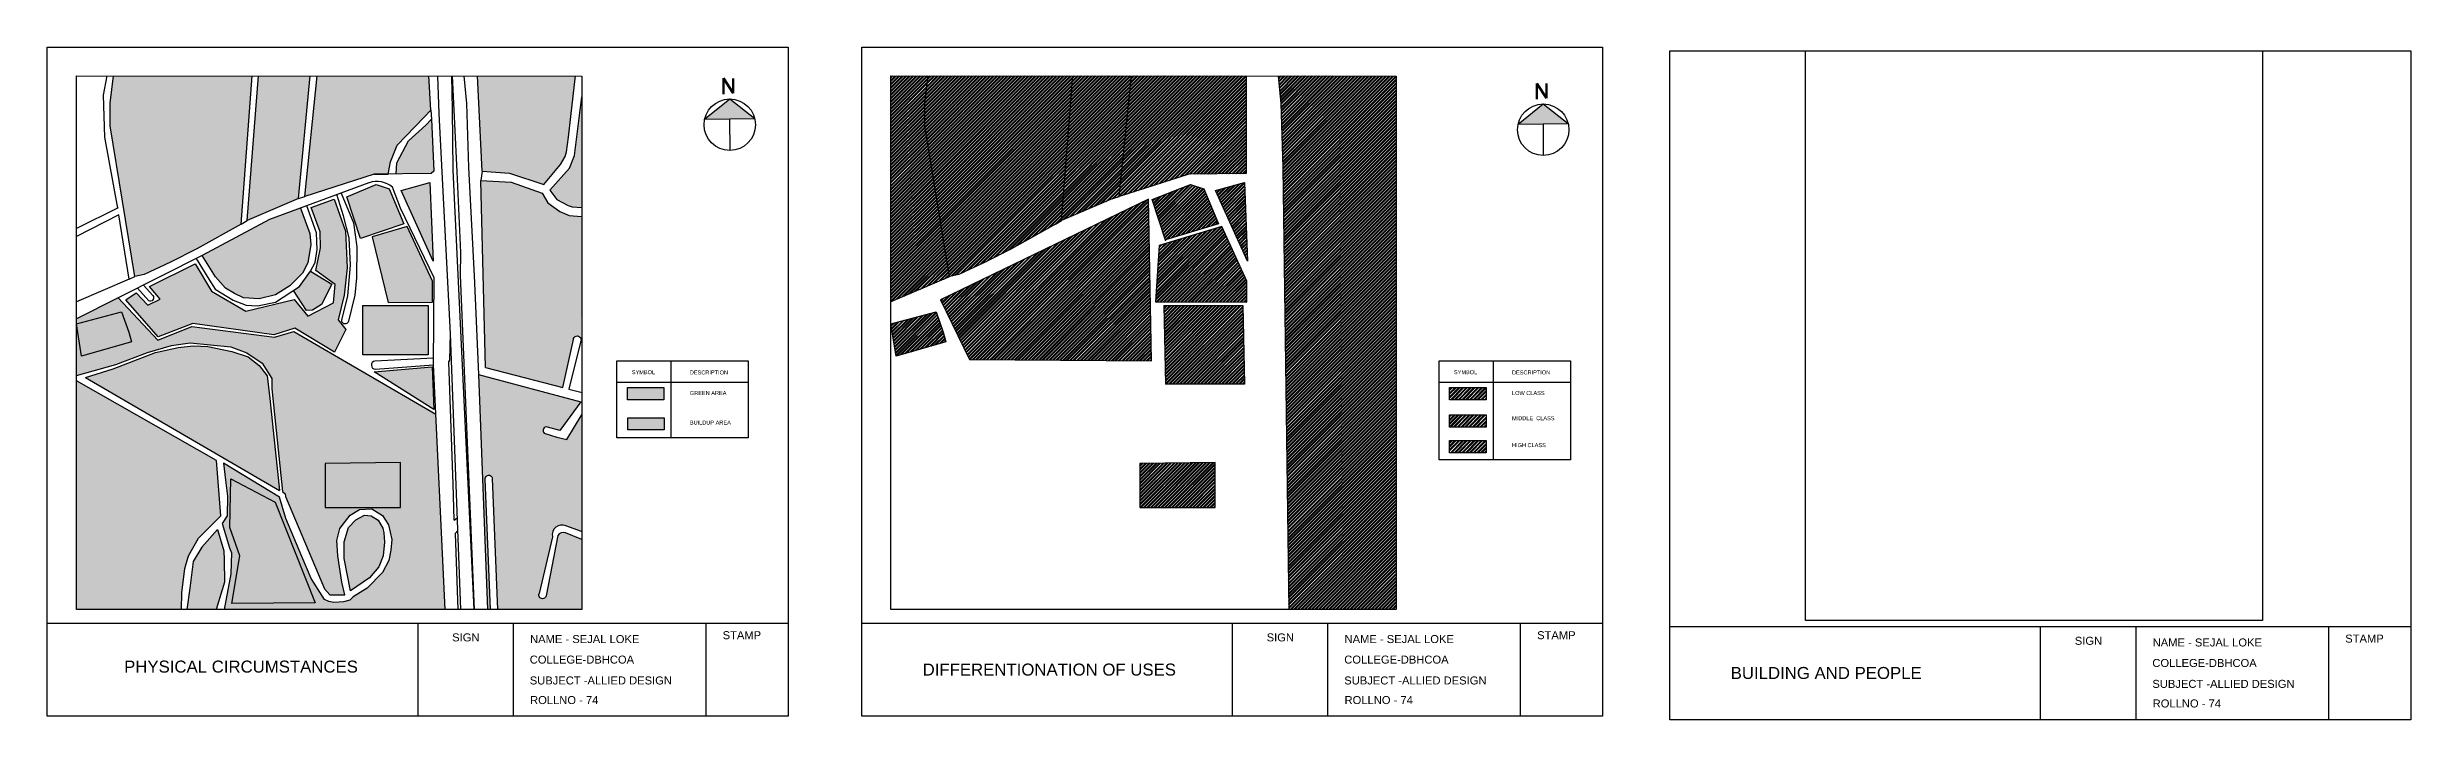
# Model space of a CAD drawing. Header units: millimetres. Extents: x -75360 to 914439, y -5036 to 71141.
# Drawn here: x 796272 to 914439, y -5036 to 28566 of the extents above; entities that cross this region are included whole.
import ezdxf

# ---------------------------------------------------------------- set-up
doc = ezdxf.new("R2010")
doc.units = ezdxf.units.MM
doc.styles.get("Standard").update_dxf_attribs({"font": 'arial.ttf'})
picture_1 = doc.add_image_def('image2.png', size_in_pixel=(893, 717))
pattern_1 = [(45, (29500.3, -536.84), (-94.29269, 94.29269), []), (45, (29563.16, -536.84), (-94.29269, 94.29269), [])]
pattern_2 = [(45, (28580.07, -536.84), (-87.557497, 87.557497), []), (45, (28638.44, -536.84), (-87.557497, 87.557497), [])]

msp = doc.modelspace()

# ---------------------------------------------------------------- hatches: boundary and pattern name
at = {"true_color": 0x939598}
h = msp.add_hatch(color=252, dxfattribs=at)
h.dxf.hatch_style = 1
h.paths.add_polyline_path([(804488, 16384), (803672, 17748), (801382, 16609), (801915, 15985), (801299, 15677), (800724, 16293), (800200, 15952), (801816, 14096), (803550, 14762), (807605, 14196), (808645, 14537), (810627, 13331), (811193, 14470), (810819, 14945), (811118, 16178), (811268, 17537), (811189, 19381), (810613, 20977), (809470, 20565), (809911, 19342), (809928, 18552), (809695, 17409), (810668, 16717), (810577, 15802), (809303, 15136), (808612, 15968), (806203, 15378)])
h.paths.add_polyline_path([(809298, 17795), (809444, 18703), (809396, 19269), (808930, 20535), (807375, 19963), (804011, 18161), (804677, 17094), (805179, 16536), (805639, 16265), (806090, 16052), (806860, 15994), (807680, 16197), (808402, 16643), (809041, 17282)], flags=17)
h.paths.add_polyline_path([(799989, 15344), (797729, 14747), (797987, 13135), (800479, 13848), (800342, 14329)])
h.paths.add_polyline_path([(813941, 7823), (810174, 7760), (810174, 5573), (813941, 5573)])
h.paths.add_polyline_path([(807672, 5838), (805452, 6993), (805406, 4572), (805893, 3153), (805498, 775), (809668, 801)])
h.paths.add_polyline_path([(815319, 15655), (812039, 15655), (812039, 13194), (815319, 13194)])
h.paths.add_polyline_path([(815517, 12602), (812609, 12340), (815600, 10466)])
h.paths.add_polyline_path([(813373, 21497), (812711, 21714), (811254, 21095), (811933, 19012), (814101, 19740)])
h.paths.add_polyline_path([(815403, 21811), (813960, 21416), (815561, 17883)])
h.paths.add_polyline_path([(815097, 25060), (815448, 25425), (815343, 27133), (809764, 27135), (809146, 21103), (812620, 22219), (813315, 22227), (813433, 22848), (813761, 23667)])
h.paths.add_polyline_path([(815486, 24977), (815206, 24680), (814325, 23893), (813755, 22785), (813715, 22232), (815469, 22253), (815592, 22371)])
h.paths.add_polyline_path([(822325, 24075), (822446, 25105), (822683, 27131), (817777, 27132), (818024, 22379), (819383, 22281), (821095, 21714), (821935, 22710), (822171, 23106), (822240, 23348)])
h.paths.add_polyline_path([(822366, 20168), (821895, 20361), (821303, 20795), (821011, 21280), (819465, 21829), (817952, 21904), (818190, 12559), (822052, 11557), (822578, 13956, -0.9826375), (822963, 13949), (822977, 20104)])
h.paths.add_polyline_path([(822994, 10186), (822246, 8960), (821753, 9086), (821120, 9278, -0.8044707), (821287, 9590), (821892, 9419), (822948, 10848), (817829, 12209), (818281, 475), (818431, 475), (818173, 6978, -1.0474997), (818523, 7013), (818779, 475), (822994, 475), (822994, 3972), (822185, 4303, 0.3756215), (821798, 4171), (821212, 1154, -1.147601), (820873, 1270), (821524, 4101, -0.6067089), (822200, 4646), (822994, 4365)])
h.paths.add_polyline_path([(809418, 27135), (806831, 27136), (806259, 19916), (808832, 21002)])
h.paths.add_polyline_path([(829913, -1238), (832038, -1238), (832038, -413), (829913, -413)], flags=9)
h.paths.add_polyline_path([(828334, 11076), (830266, 11076), (830266, 11489), (828334, 11489)], flags=9)
h.paths.add_polyline_path([(828327, 12104), (830336, 12104), (830336, 12516), (828327, 12516)], flags=9)
h.paths.add_polyline_path([(825434, 12119), (826699, 12119), (826699, 12531), (825434, 12531)], flags=9)
h.paths.add_polyline_path([(816391, -1349), (817957, -1349), (817957, -524), (816391, -524)], flags=9)
h.paths.add_polyline_path([(801545, -3020), (807760, -3020), (807760, -1784), (801545, -1784)], flags=9)
h.paths.add_polyline_path([(820267, -4480), (823883, -4480), (823883, -3655), (820267, -3655)], flags=9)
h.paths.add_polyline_path([(820270, -3500), (827581, -3500), (827581, -2676), (820270, -2676)], flags=9)
h.paths.add_polyline_path([(820267, -2458), (825685, -2458), (825685, -1634), (820267, -1634)], flags=9)
h.paths.add_polyline_path([(820268, -1431), (825934, -1431), (825934, -607), (820268, -607)], flags=9)
h = msp.add_hatch(color=252, dxfattribs=at)
h.dxf.hatch_style = 1
h.paths.add_polyline_path([(806523, 27136), (799590, 27138), (799417, 25768), (799417, 25480), (799419, 24641), (800654, 17105), (801120, 17215), (802441, 17823), (803756, 18491), (805966, 19725)])
h = msp.add_hatch(color=252, dxfattribs=at)
h.dxf.hatch_style = 1
h.paths.add_polyline_path([(822994, 26098), (822634, 23159), (822379, 22523), (821403, 21434), (821752, 20960), (822315, 20652), (822516, 20591), (822994, 20562)])
at = {"true_color": 0x642165}
h = msp.add_hatch(dxfattribs=at)
h.set_pattern_fill('ANSI32', color=219, scale=13)
h.set_pattern_definition(pattern_2)
h.paths.add_polyline_path([(851336, 20977), (840923, 15952), (842380, 12963), (851483, 12894)])
h.paths.add_polyline_path([(840143, 24641), (840141, 25480), (840140, 25768), (840313, 27138), (838452, 27138), (838452, 15846), (841093, 16976), (841377, 17105)])
at = {"true_color": 0xa953a0}
h = msp.add_hatch(dxfattribs=at)
h.set_pattern_fill('ANSI32', color=215, scale=13)
h.set_pattern_definition(pattern_2)
h.paths.add_polyline_path([(856042, 15655), (852095, 15655), (852186, 11732), (856133, 11732)])
h.paths.add_polyline_path([(854992, 19615), (851872, 18663), (851676, 15838), (856254, 15824), (856249, 16871)])
h.paths.add_polyline_path([(854096, 21497), (853435, 21714), (851522, 20959), (852176, 18951), (854825, 19740)])
h.paths.add_polyline_path([(856211, 27133), (850487, 27135), (849869, 21103), (853343, 22219), (856209, 22253)])
h.paths.add_polyline_path([(847554, 27136), (840313, 27138), (840140, 25768), (840141, 25480), (840143, 24641), (841377, 17105), (841844, 17215), (843164, 17823), (844479, 18491), (846689, 19725), (846982, 19916)])
h.paths.add_polyline_path([(840712, 15344), (838452, 14747), (838711, 13135), (841203, 13848), (841065, 14329)])
h.paths.add_polyline_path([(854664, 7823), (850897, 7760), (850897, 5573), (854664, 5573)])
h.paths.add_polyline_path([(850487, 27135), (847554, 27136), (846982, 19916), (849555, 21002), (849869, 21103)])
at = {"true_color": 0xd19cc7}
h = msp.add_hatch(dxfattribs=at)
h.set_pattern_fill('ANSI32', color=9, scale=13)
h.set_pattern_definition(pattern_2)
h.paths.add_polyline_path([(863717, 27131), (857818, 27132), (857951, 25762), (858055, 22551), (858340, 475), (863717, 475)])
h.paths.add_polyline_path([(856127, 21811), (854683, 21416), (856284, 17883)])
at = {"true_color": 0x000000}
h = msp.add_hatch(color=18, dxfattribs=at)
h.dxf.hatch_style = 1
h.paths.add_polyline_path([(830394, 25983), (829138, 24967), (831641, 25009)])
h = msp.add_hatch(color=18, dxfattribs=at)
h.dxf.hatch_style = 1
h.paths.add_polyline_path([(871065, 25733), (869809, 24717), (872312, 24758)])
at = {"true_color": 0x139b48}
h = msp.add_hatch(color=114, dxfattribs=at)
h.dxf.hatch_style = 1
h.paths.add_polyline_path([(815704, 10228), (808600, 14362), (807630, 14073), (803492, 14619), (801794, 13926), (799823, 16054), (797729, 15001), (797729, 14747), (799989, 15344), (800342, 14329), (800479, 13848), (797987, 13135), (797729, 14747), (797729, 12168), (799701, 12709), (801290, 13306), (802489, 13662), (803415, 13803), (805448, 13591), (806258, 13296), (807013, 12787), (807496, 12014), (807496, 11498), (808036, 6368), (808173, 6246), (808181, 6124), (810133, 1508), (810407, 1204), (811147, 1211), (811000, 1843), (810794, 3149), (810748, 3920), (810901, 4524), (811423, 5182), (811878, 5463), (812492, 5496), (813028, 5167), (813339, 4703), (813501, 3971), (813448, 3440), (813352, 2928), (813041, 2314), (812263, 1532), (811562, 1100), (811393, 937), (811081, 860), (810596, 826), (810356, 874), (810130, 975), (809467, 2017), (809005, 3113), (808204, 5018), (807876, 6079), (805086, 7777), (805187, 6942), (805283, 6143), (805273, 5157), (805010, 4774), (805380, 3550), (805478, 3300), (805449, 2249), (805119, 475), (816170, 475)])
h.paths.add_polyline_path([(813941, 7823), (813941, 5573), (810174, 5573), (810174, 7760)], flags=16)
h.paths.add_polyline_path([(807672, 5838), (809668, 801), (805498, 775), (805893, 3153), (805406, 4572), (805452, 6993)], flags=16)
h.paths.add_polyline_path([(807562, 9423), (807400, 11009), (807270, 12146), (806872, 12658), (806319, 13096), (805498, 13357), (804294, 13608), (803572, 13648), (802810, 13570), (801679, 13306), (800812, 12973), (799566, 12494), (798182, 12070), (807886, 6422)], flags=17)
h.paths.add_polyline_path([(804728, 7917), (797729, 11905), (797729, 475), (802990, 475), (802999, 1297), (803154, 2520), (803332, 3147), (803828, 4038), (804573, 4769), (804956, 5145)], flags=17)
h.paths.add_polyline_path([(813132, 3835), (813103, 4297), (813055, 4533), (812818, 4929), (812464, 5157), (812134, 5189), (811697, 4955), (811335, 4567), (811112, 3849), (811122, 3028), (811426, 1401), (812382, 2054), (812842, 2602), (813072, 3148)], flags=17)
h.paths.add_polyline_path([(805115, 2946), (805107, 3403), (804782, 4464), (804007, 3589), (803565, 2876), (803394, 1544), (803258, 475), (804710, 475), (805134, 1832)], flags=17)
h.paths.add_polyline_path([(814269, 19615), (812519, 19087), (813313, 15813), (815531, 15824), (815526, 16871)])
h.paths.add_polyline_path([(810498, 16732), (809439, 17382), (808875, 16605), (808586, 16417), (809235, 15421), (809526, 15429), (809980, 15712)])
h = msp.add_hatch(color=114, dxfattribs=at)
h.dxf.hatch_style = 1
h.paths.add_polyline_path([(827100, 11561), (825281, 11561), (825281, 10955), (827100, 10955)])
at = {"true_color": 0xddb3d4}
h = msp.add_hatch(dxfattribs=at)
h.set_pattern_fill('ANSI32', color=254, scale=14)
h.set_pattern_definition(pattern_1)
h.paths.add_polyline_path([(868206, 11561), (866387, 11561), (866387, 10955), (868206, 10955)])
at = {"true_color": 0x939598}
h = msp.add_hatch(color=252, dxfattribs=at)
h.dxf.hatch_style = 1
h.paths.add_polyline_path([(827111, 10051), (825292, 10051), (825292, 9445), (827111, 9445)])
at = {"true_color": 0xa953a0}
h = msp.add_hatch(dxfattribs=at)
h.set_pattern_fill('ANSI32', color=215, scale=14)
h.set_pattern_definition(pattern_1)
h.paths.add_polyline_path([(868206, 10191), (866387, 10191), (866387, 9585), (868206, 9585)])
at = {"true_color": 0x642165}
h = msp.add_hatch(dxfattribs=at)
h.set_pattern_fill('ANSI32', color=219, scale=14)
h.set_pattern_definition(pattern_1)
h.paths.add_polyline_path([(868206, 8914), (866387, 8914), (866387, 8308), (868206, 8308)])

# ---------------------------------------------------------------- linework, layer by layer
for p, q in [((797729, 27138), (822994, 27131)), ((797729, 475), (797729, 27138)), ((822994, 27131), (822994, 475)), ((838452, 27138), (863717, 27131)), ((838452, 475), (838452, 27138)), ((856211, 27133), (856209, 22253)), ((863717, 27131), (863717, 475)), ((815448, 25425), (815486, 24977)), ((814325, 23893), (815206, 24680)), ((821935, 22710), (822171, 23106)), ((811254, 21095), (812711, 21714)), ((812711, 21714), (813373, 21497)), ((813373, 21497), (814101, 19740)), ((818024, 22379), (817952, 21904)), ((851522, 20959), (853435, 21714)), ((853435, 21714), (854096, 21497)), ((854096, 21497), (854825, 19740)), ((799811, 20539), (797729, 19517)), ((799856, 20194), (797729, 19104)), ((808832, 21002), (809146, 21103)), ((809470, 20565), (810613, 20977)), ((809911, 19342), (809470, 20565)), ((810613, 20977), (811189, 19381)), ((811933, 19012), (811254, 21095)), ((851336, 20977), (840923, 15952)), ((849555, 21002), (849869, 21103)), ((851483, 12894), (851336, 20977)), ((852200, 18877), (851522, 20959)), ((805966, 19725), (806259, 19916)), ((809928, 18552), (809911, 19342)), ((811189, 19381), (811268, 17537)), ((814101, 19740), (811933, 19012)), ((846689, 19725), (846982, 19916)), ((854825, 19740), (852176, 18951)), ((801382, 16609), (803672, 17748)), ((803672, 17748), (804488, 16384)), ((809695, 17409), (809928, 18552)), ((800370, 16976), (797729, 15846)), ((800370, 16976), (800654, 17105)), ((801915, 15985), (801382, 16609)), ((810668, 16717), (809695, 17409)), ((810577, 15802), (810668, 16717)), ((811268, 17537), (811118, 16178)), ((841093, 16976), (838452, 15846)), ((841093, 16976), (841377, 17105)), ((800200, 15952), (800724, 16293)), ((801816, 14096), (800200, 15952)), ((800724, 16293), (801299, 15677)), ((801299, 15677), (801915, 15985)), ((804488, 16384), (806203, 15378)), ((806203, 15378), (808612, 15968)), ((808612, 15968), (809303, 15136)), ((809303, 15136), (810577, 15802)), ((811118, 16178), (810819, 14945)), ((812039, 15655), (815319, 15655)), ((812039, 15655), (812039, 13194)), ((815319, 15655), (815319, 13194)), ((840923, 15952), (842380, 12963)), ((852095, 15655), (852186, 11732)), ((852095, 15655), (856042, 15655)), ((856042, 15655), (856133, 11732)), ((803550, 14762), (801816, 14096)), ((807605, 14196), (803550, 14762)), ((808645, 14537), (807605, 14196)), ((810627, 13331), (808645, 14537)), ((811193, 14470), (810627, 13331)), ((810819, 14945), (811193, 14470)), ((815319, 13194), (812052, 13194)), ((812609, 12340), (815517, 12602)), ((815600, 10466), (812609, 12340)), ((815517, 12602), (815600, 10466)), ((824752, 11835), (831323, 11835)), ((827455, 12892), (827455, 9053)), ((842380, 12963), (851483, 12894)), ((865858, 11835), (872429, 11835)), ((868561, 12892), (868561, 7951)), ((856133, 11732), (852186, 11732)), ((813941, 7823), (810174, 7760)), ((810174, 7760), (810174, 5573)), ((813941, 5573), (813941, 7823)), ((854664, 7823), (850897, 7760)), ((850897, 7760), (850897, 5573)), ((854664, 5573), (854664, 7823)), ((805406, 4572), (805452, 6993)), ((805452, 6993), (807672, 5838)), ((807672, 5838), (809668, 801)), ((810174, 5573), (813941, 5573)), ((850897, 5573), (854664, 5573)), ((805893, 3153), (805406, 4572)), ((805498, 775), (805893, 3153)), ((822994, 475), (797729, 475)), ((809668, 801), (805498, 775)), ((863717, 475), (838452, 475)), ((796272, -211), (833313, -211)), ((814793, -211), (814793, -4866)), ((819564, -211), (819564, -4866)), ((829198, -211), (829198, -4866)), ((836995, -211), (874036, -211)), ((855516, -211), (855516, -4866)), ((860287, -211), (860287, -4866)), ((869921, -211), (869921, -4866)), ((877398, -381), (914439, -381)), ((895918, -381), (895918, -5036)), ((900690, -381), (900690, -5036)), ((910324, -381), (910324, -5036))]:
    msp.add_line(p, q)
at = {"color": 18, "lineweight": 211, "true_color": 0x000000}
for p, q in [((830076, 27016), (830076, 26217)), ((830076, 27016), (830559, 26279)), ((830559, 26279), (830559, 27009)), ((870746, 26765), (870746, 25966)), ((870746, 26765), (871230, 26028)), ((871230, 26028), (871230, 26759))]:
    msp.add_line(p, q, dxfattribs=at)
at = {"color": 18, "true_color": 0x000000}
for p, q in [((829138, 24967), (830394, 25983)), ((829138, 24967), (831641, 25009)), ((830390, 24988), (830394, 23414)), ((830394, 25983), (831641, 25009)), ((869809, 24717), (871065, 25733)), ((871065, 25733), (872312, 24758)), ((869809, 24717), (872312, 24758)), ((871061, 24738), (871065, 23163))]:
    msp.add_line(p, q, dxfattribs=at)
for points in [[(796272, 28566), (833313, 28566), (833313, -4866), (796272, -4866)], [(836995, 28566), (874036, 28566), (874036, -4866), (836995, -4866)], [(877398, 28396), (914439, 28396), (914439, -5036), (877398, -5036)], [(824752, 12892), (831323, 12892), (831323, 9053), (824752, 9053)], [(865858, 12892), (872429, 12892), (872429, 7951), (865858, 7951)], [(825281, 11561), (827100, 11561), (827100, 10955), (825281, 10955)], [(866387, 11561), (868206, 11561), (868206, 10955), (866387, 10955)], [(825292, 10051), (827111, 10051), (827111, 9445), (825292, 9445)], [(866387, 10191), (868206, 10191), (868206, 9585), (866387, 9585)], [(866387, 8914), (868206, 8914), (868206, 8308), (866387, 8308)]]:
    msp.add_lwpolyline(points, close=True)
for points in [[(799794, 20531), (799146, 24067), (799113, 25132), (799080, 26179), (799264, 27138)], [(799419, 24641), (799417, 25480), (799417, 25768), (799590, 27138)], [(805966, 19725), (806523, 27136)], [(808832, 21002), (806259, 19916), (806831, 27136)], [(808832, 21002), (809418, 27135)], [(815469, 22253), (812620, 22219), (809146, 21103), (809764, 27135)], [(813761, 23667), (815097, 25060), (815448, 25425), (815343, 27133)], [(816941, 475), (816439, 14240), (815862, 25265), (815794, 27133)], [(817620, 475), (816572, 22434), (816528, 25463), (816503, 27133)], [(816511, 27133), (816741, 22339), (816935, 18304), (816912, 17166), (817620, 475)], [(817095, 27132), (817227, 25762), (817331, 22551), (817617, 17147)], [(818024, 22379), (817777, 27132)], [(822171, 23106), (822240, 23348), (822325, 24075), (822446, 25105), (822684, 27135)], [(822634, 23159), (822994, 26098)], [(840143, 24641), (840141, 25480), (840140, 25768), (840313, 27138)], [(849555, 21002), (846982, 19916), (847554, 27136)], [(856192, 22253), (853343, 22219), (849869, 21103), (850487, 27135)], [(857818, 27132), (857951, 25762), (858055, 22551), (858340, 475)], [(815206, 24680), (815486, 24977), (815592, 22371), (815469, 22253)], [(805966, 19725), (803756, 18491), (802441, 17823), (801120, 17215), (800654, 17105), (799419, 24641)], [(812620, 22219), (813315, 22227), (813433, 22848), (813761, 23667)], [(813715, 22232), (813755, 22785), (814325, 23893)], [(846689, 19725), (844479, 18491), (843164, 17823), (841844, 17215), (841377, 17105), (840143, 24641)], [(818024, 22379), (819383, 22281), (821095, 21714), (821935, 22710)], [(821403, 21434), (822379, 22523), (822634, 23159)], [(812350, 21793), (807375, 19963), (804011, 18161), (797729, 15001)], [(813960, 21416), (815403, 21811), (815561, 17883), (813960, 21416)], [(818190, 12559), (817952, 21904), (819465, 21829), (821011, 21280), (821303, 20795), (821895, 20361), (822366, 20168), (822990, 20103)], [(821403, 21434), (821752, 20960), (822315, 20652), (822516, 20591), (822994, 20562)], [(854683, 21416), (856127, 21811), (856284, 17883), (854683, 21416)], [(800370, 16976), (799856, 20194)], [(803720, 18015), (804354, 16983), (804667, 16473), (805564, 15929), (806215, 15672), (806789, 15652), (807688, 15832), (808875, 16605), (809439, 17382), (809672, 17814), (809760, 18462), (809726, 19288), (809243, 20650)], [(808930, 20535), (809396, 19269), (809444, 18703), (809298, 17795), (809041, 17282), (808402, 16643), (807680, 16197), (806860, 15994), (806090, 16052), (805639, 16265), (805179, 16536), (804677, 17094), (804011, 18161)], [(815585, 12699), (815624, 17049), (813937, 20521)], [(814269, 19615), (812519, 19087), (813313, 15813), (815531, 15824), (815526, 16871), (814269, 19615)], [(854992, 19615), (851872, 18663), (851676, 15838), (856254, 15824), (856249, 16871), (854992, 19615)], [(809439, 17382), (810498, 16732), (809980, 15712), (809526, 15429), (809235, 15421), (808586, 16417)], [(817616, 17166), (817829, 12209)], [(799823, 16054), (801794, 13926), (803492, 14619), (807630, 14073), (808600, 14362), (815704, 10228)], [(801343, 15893), (800780, 16536)], [(799989, 15344), (800342, 14329), (800342, 14329), (800479, 13848), (797987, 13135), (797729, 14747), (799989, 15344)], [(816391, 12937), (816439, 14240), (816405, 14905)], [(840712, 15344), (841065, 14329), (841065, 14329), (841203, 13848), (838711, 13135), (838452, 14747), (840712, 15344)], [(797729, 12168), (799701, 12709), (801290, 13306), (802489, 13662), (803415, 13803), (805448, 13591), (806258, 13296), (807013, 12787), (807496, 12014), (807496, 11498), (808036, 6368), (808173, 6246), (808181, 6124), (810133, 1508), (810407, 1204), (811147, 1211), (811000, 1843), (810794, 3149), (810748, 3920), (810901, 4524), (811423, 5182), (811878, 5463), (812492, 5496), (813028, 5167), (813339, 4703), (813501, 3971), (813448, 3440), (813352, 2928), (813041, 2314), (812263, 1532), (811562, 1100), (811393, 937), (811081, 860), (810596, 826), (810356, 874), (810130, 975), (809467, 2017), (809005, 3113), (808204, 5018), (807876, 6079), (805086, 7777), (805187, 6942), (805283, 6143), (805273, 5157), (805010, 4774), (805380, 3550), (805478, 3300), (805449, 2249), (805119, 475)], [(798182, 12070), (799566, 12494), (800812, 12973), (801679, 13306), (802810, 13570), (803572, 13648), (804294, 13608), (805498, 13357), (806319, 13096), (806872, 12658), (807270, 12146), (807400, 11009), (807562, 9423), (807886, 6422)], [(818190, 12559), (822052, 11557), (822578, 13956)], [(822925, 13835), (822352, 11483), (823022, 11320)], [(802990, 475), (802999, 1297), (803154, 2520), (803332, 3147), (803828, 4038), (804573, 4769), (804956, 5145), (804728, 7917), (797729, 11905)], [(798182, 12070), (807886, 6422)], [(816170, 475), (815585, 12699)], [(816613, 4930), (816567, 6758), (816500, 8595), (816349, 12844), (816391, 12937)], [(817829, 12209), (818281, 475)], [(817829, 12209), (822948, 10848)], [(818523, 7013), (818779, 475)], [(811426, 1401), (811122, 3028), (811112, 3849), (811335, 4567), (811697, 4955), (812134, 5189), (812464, 5157), (812818, 4929), (813055, 4533), (813103, 4297), (813132, 3835), (813072, 3148), (812842, 2602), (812382, 2054), (811426, 1401)], [(816613, 4930), (816774, 5060)], [(804782, 4464), (804007, 3589), (803565, 2876), (803394, 1544), (803258, 475)], [(804782, 4464), (805107, 3403), (805115, 2946), (805134, 1832), (804710, 475)], [(816668, 4263), (816797, 4420)], [(816668, 4263), (816803, 475)]]:
    msp.add_lwpolyline(points)
for points in [[(810964, 21283), (811589, 19792), (811753, 18599), (811734, 17053), (811647, 16187), (811335, 14875, -1.121354), (811010, 14993), (811299, 16139), (811425, 17681), (811359, 19044), (811087, 20148), (810748, 21204)], [(813937, 20521), (813535, 21576, 0.2577847), (812358, 21796, 1.0469015)], [(801078, 16686), (801547, 16155, -0.844105), (801343, 15893)], [(815589, 13031), (812648, 12888, 0.9102341), (812676, 12482), (815585, 12699)], [(822578, 13956, -1.3570586), (822925, 13835, 1.5977268)], [(822948, 10848), (821892, 9419), (821287, 9590, 0.8044707), (821120, 9278), (821753, 9086), (822246, 8960), (823022, 10232)], [(818431, 475), (818173, 6978, -1.0474997), (818523, 7013, -0.5712248)], [(822995, 3972), (822185, 4303, 0.3756215), (821798, 4171), (821212, 1154, -1.147601), (820873, 1270, -0.6077421)], [(822978, 4370), (822200, 4646, 0.6067089), (821524, 4101), (820873, 1270)]]:
    msp.add_lwpolyline(points, format="xyb")
for centre in [(830394, 24698), (871065, 24448)]:
    msp.add_circle(centre, 1285, dxfattribs=at)

# ---------------------------------------------------------------- texts
at = {"attachment_point": 1}
for s, insert, char_height in [('SYMBOL', (825497, 12431), 200), ('DESCRIPTION', (828399, 12417), 200), ('SYMBOL', (866603, 12431), 200), ('DESCRIPTION', (869505, 12417), 200), ('GREEN AREA', (828399, 11389), 200), ('LOW CLASS', (869505, 11389), 200), ('BUILDUP AREA', (828399, 9914), 200), ('MIDDLE  CLASS', (869505, 10129), 200), ('HIGH CLASS', (869505, 8785), 200), ('SIGN', (816516, -723), 400), ('NAME - SEJAL LOKE', (820411, -806), 400), ('STAMP', (830038, -612), 400), ('SIGN', (857239, -723), 400), ('NAME - SEJAL LOKE', (861134, -806), 400), ('STAMP', (870761, -612), 400), ('SIGN', (897642, -893), 400), ('NAME - SEJAL LOKE', (901537, -976), 400), ('STAMP', (911164, -783), 400), ('PHYSICAL CIRCUMSTANCES', (800115, -2082), 600), ('COLLEGE-DBHCOA', (820395, -1832), 400), ('DIFFERENTIONATION OF USES', (840038, -2231), 600), ('COLLEGE-DBHCOA', (861118, -1832), 400), ('COLLEGE-DBHCOA', (901521, -2002), 400), ('SUBJECT -ALLIED DESIGN', (820395, -2875), 400), ('SUBJECT -ALLIED DESIGN', (861118, -2875), 400), ('BUILDING AND PEOPLE', (880440, -2401), 600), ('SUBJECT -ALLIED DESIGN', (901521, -3045), 400), ('ROLLNO - 74', (820411, -3854), 400), ('ROLLNO - 74', (861134, -3854), 400), ('ROLLNO - 74', (901537, -4024), 400)]:
    msp.add_mtext(s, dxfattribs=dict(at, insert=insert, char_height=char_height))

# ---------------------------------------------------------------- pictures from other files: only their frames are drawn
image = msp.add_image(picture_1, insert=(907035, -82), size_in_units=(28468, 22857), rotation=90)
image.dxf.flags = 7

doc.saveas('drawing.dxf')
